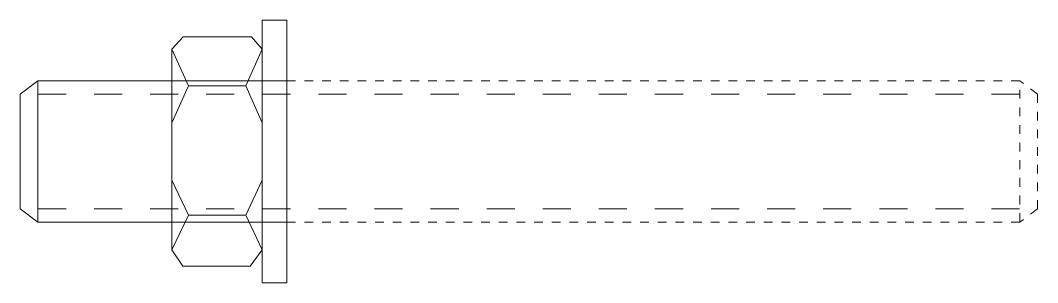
# Model space of a CAD drawing. Header units: metres. Extents: x -30 to 85, y -15 to 15.
import ezdxf

# ---------------------------------------------------------------- set-up
doc = ezdxf.new("R2010")
doc.units = ezdxf.units.M
doc.linetypes.add('Dash', pattern=[6.35, 3.175, -3.175])
doc.linetypes.add('Streep 1_1', pattern=[2, 1, -1])
doc.layers.add('A-DETL-GENF', color=92, linetype='Continuous', lineweight=18)
doc.layers.add('A-DETL-GENF-HDLN', color=1, linetype='Dash', lineweight=18)

# ---------------------------------------------------------------- blocks, each defined once
blk = doc.blocks.new('00 stekeind s e - M16-4340758-00_0 Basismaterialen')
at = {"layer": 'A-DETL-GENF'}
for p, q in [((-2.79, 0), (-2.79, 14.86)), ((-2.79, 14.86), (0, 14.86)), ((0, 14.86), (0, -14.86)), ((-13, 11.61), (-11.72, 13)), ((-11.72, 13), (-3.99, 13)), ((-3.99, 13), (-2.79, 11.61)), ((-13, 11.61), (-11.14, 7.43)), ((-13, -11.14), (-13, 11.61)), ((-4.64, 7.43), (-2.79, 11.61)), ((-2.79, 11.61), (-2.79, 0)), ((-28.17, 8), (-30.17, 6.5)), ((0, 8), (-28.17, 8)), ((-28.17, -8), (-28.17, 8)), ((-11.14, 7.43), (-13, 3.25)), ((-11.14, 7.43), (-4.64, 7.43)), ((-2.79, 3.25), (-4.64, 7.43)), ((-30.17, 6.5), (-30.17, -6.5)), ((-13, 3.25), (-13, -3.25)), ((-2.79, -3.25), (-2.79, 3.25)), ((-2.79, -14.86), (-2.79, 0)), ((-2.79, 0), (-2.79, -11.14)), ((-13, -3.25), (-11.14, -7.2)), ((-4.64, -7.2), (-2.79, -3.25)), ((-30.17, -6.5), (-28.17, -8)), ((-28.17, -8), (0, -8)), ((-11.14, -7.2), (-13, -11.14)), ((-11.14, -7.2), (-4.64, -7.2)), ((-2.79, -11.14), (-4.64, -7.2)), ((-11.78, -13), (-13, -11.14)), ((-2.79, -11.14), (-4.16, -13)), ((-4.16, -13), (-11.78, -13)), ((0, -14.86), (-2.79, -14.86))]:
    blk.add_line(p, q, dxfattribs=at)
at = {"layer": 'A-DETL-GENF', "linetype": 'Streep 1_1', "lineweight": 13}
for p, q in [((0, 8), (83, 8)), ((85, 6.5), (83, 8)), ((83, -8), (83, 8)), ((85, 6.5), (85, -6.5)), ((85, -6.5), (83, -8)), ((0, -8), (83, -8))]:
    blk.add_line(p, q, dxfattribs=at)
at = {"layer": 'A-DETL-GENF-HDLN'}
for p, q in [((-28.17, 6.5), (83, 6.5)), ((-28.17, -6.5), (83, -6.5))]:
    blk.add_line(p, q, dxfattribs=at)

msp = doc.modelspace()

# ---------------------------------------------------------------- block references
msp.add_blockref('00 stekeind s e - M16-4340758-00_0 Basismaterialen', (0, 0))

doc.saveas('drawing.dxf')
